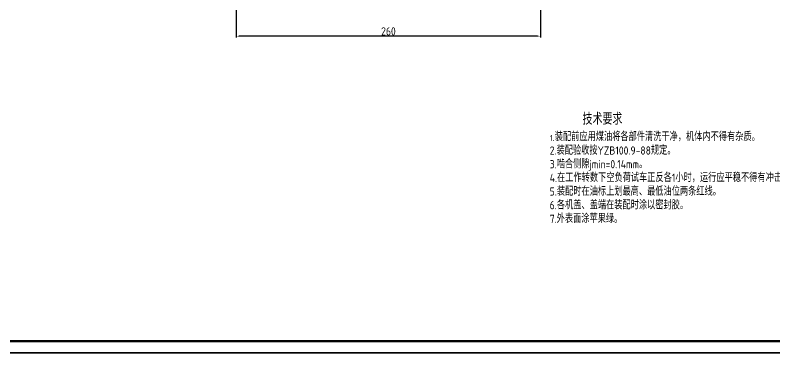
# Model space of a CAD drawing. Header units: millimetres. Extents: x -5 to 3318, y -968 to 297.
# Drawn here: x 2178 to 2826, y -826 to -537 of the extents above; entities that cross this region are included whole.
import ezdxf

# ---------------------------------------------------------------- set-up
doc = ezdxf.new("R2010")
doc.units = ezdxf.units.MM
doc.header["$LTSCALE"] = 0.25
doc.layers.add('标注线', color=6, linetype='Continuous')
doc.layers.add('粗实线', color=7, linetype='Continuous', lineweight=70)
doc.layers.add('细实线', color=7, linetype='Continuous', lineweight=35)
doc.styles.add('工程字', font='gbenor.shx', dxfattribs={"bigfont": 'gbcbig.shx'})
doc.styles.add('标注', font='gbenor.shx', dxfattribs={"height": 7, "bigfont": 'gbcbig.shx'})
doc.dimstyles.new('ISO-25', dxfattribs={"dimtxt": 7, "dimasz": 2.5, "dimexe": 1.25, "dimexo": 0.625, "dimtad": 1, "dimtxsty": '标注', "dimcen": 2.5, "dimadec": 0, "dimazin": 0, "dimtfac": 1, "dimtmove": 0, "dimatfit": 3, "dimfxl": 1, "dimarcsym": 0})

# ---------------------------------------------------------------- blocks, each defined once
blk = doc.blocks.new('*D26')
at = {"layer": 'Defpoints', "color": 0, "transparency": 16777216}
for p in [(2366.41, -471.64), (2626.03, -471.01), (2366.41, -555.25)]:
    blk.add_point(p, dxfattribs=at)
at = {"layer": '标注线', "color": 0, "lineweight": -2, "transparency": 16777216}
for p, q in [((2366.41, -472.26), (2366.41, -556.5)), ((2626.03, -471.64), (2626.03, -556.5)), ((2623.53, -555.25), (2368.91, -555.25))]:
    blk.add_line(p, q, dxfattribs=at)
at = {"layer": '标注线', "color": 0, "transparency": 16777216}
for points in [[(2368.91, -554.83), (2368.91, -555.66), (2366.41, -555.25)], [(2623.53, -554.83), (2623.53, -555.66), (2626.03, -555.25)]]:
    blk.add_solid(points, dxfattribs=at)
at = {"layer": '标注线', "color": 0, "transparency": 16777216, "insert": (2496.22, -551.12), "char_height": 7, "attachment_point": 5, "style": '标注'}
blk.add_mtext('260', dxfattribs=at)

msp = doc.modelspace()

# ---------------------------------------------------------------- linework, layer by layer
at = {"layer": '粗实线'}
msp.add_lwpolyline([(2153.795, -815.762), (3307.978, -815.762), (3307.978, 5.238), (2153.795, 5.238)], dxfattribs=at)
at = {"layer": '细实线'}
msp.add_lwpolyline([(2128.978, -825.762), (3317.978, -825.762), (3317.978, 15.238), (2128.978, 15.238)], close=True, dxfattribs=at)

# ---------------------------------------------------------------- texts
at = {"layer": '细实线', "attachment_point": 1}
for s, width, insert, char_height, style in [('技术要求', 143.02406, (2661.872, -620.879), 10, '工程字'), ('1{\\H1.4x;.装配前应用煤油将各部件清洗干净，机体内不得有杂质。\\P2.装配验收按YZB100.9-88规定。\\P3.啮合侧隙jmin=0.14mm。\\P4.在工作转数下空负荷试车正反各1小时，运行应平稳不得有冲击，振动现象，各密封处不得漏油。\\P5.装配时在油标上划最高、最低油位两条红线。\\P6.各机盖、盖端在装配时涂以密封胶。\\P7.外表面涂苹果绿。}', 366.2959, (2633.846, -637.777), 5, '标注')]:
    msp.add_mtext_dynamic_manual_height_columns(s, width=width, gutter_width=15, heights=[0], dxfattribs=dict(at, insert=insert, char_height=char_height, style=style))

# ---------------------------------------------------------------- dimensions: what is measured, and where the dimension line sits
at = {"layer": '标注线'}
dim = msp.add_linear_dim(base=(2366.411, -555.245), p1=(2626.028, -471.012), p2=(2366.411, -471.637), text='260', dimstyle='ISO-25', dxfattribs=at)
dim.commit()
dim.dimension.update_dxf_attribs({"geometry": '*D26', "text_midpoint": (2496.22, -551.12)})

doc.saveas('drawing.dxf')
